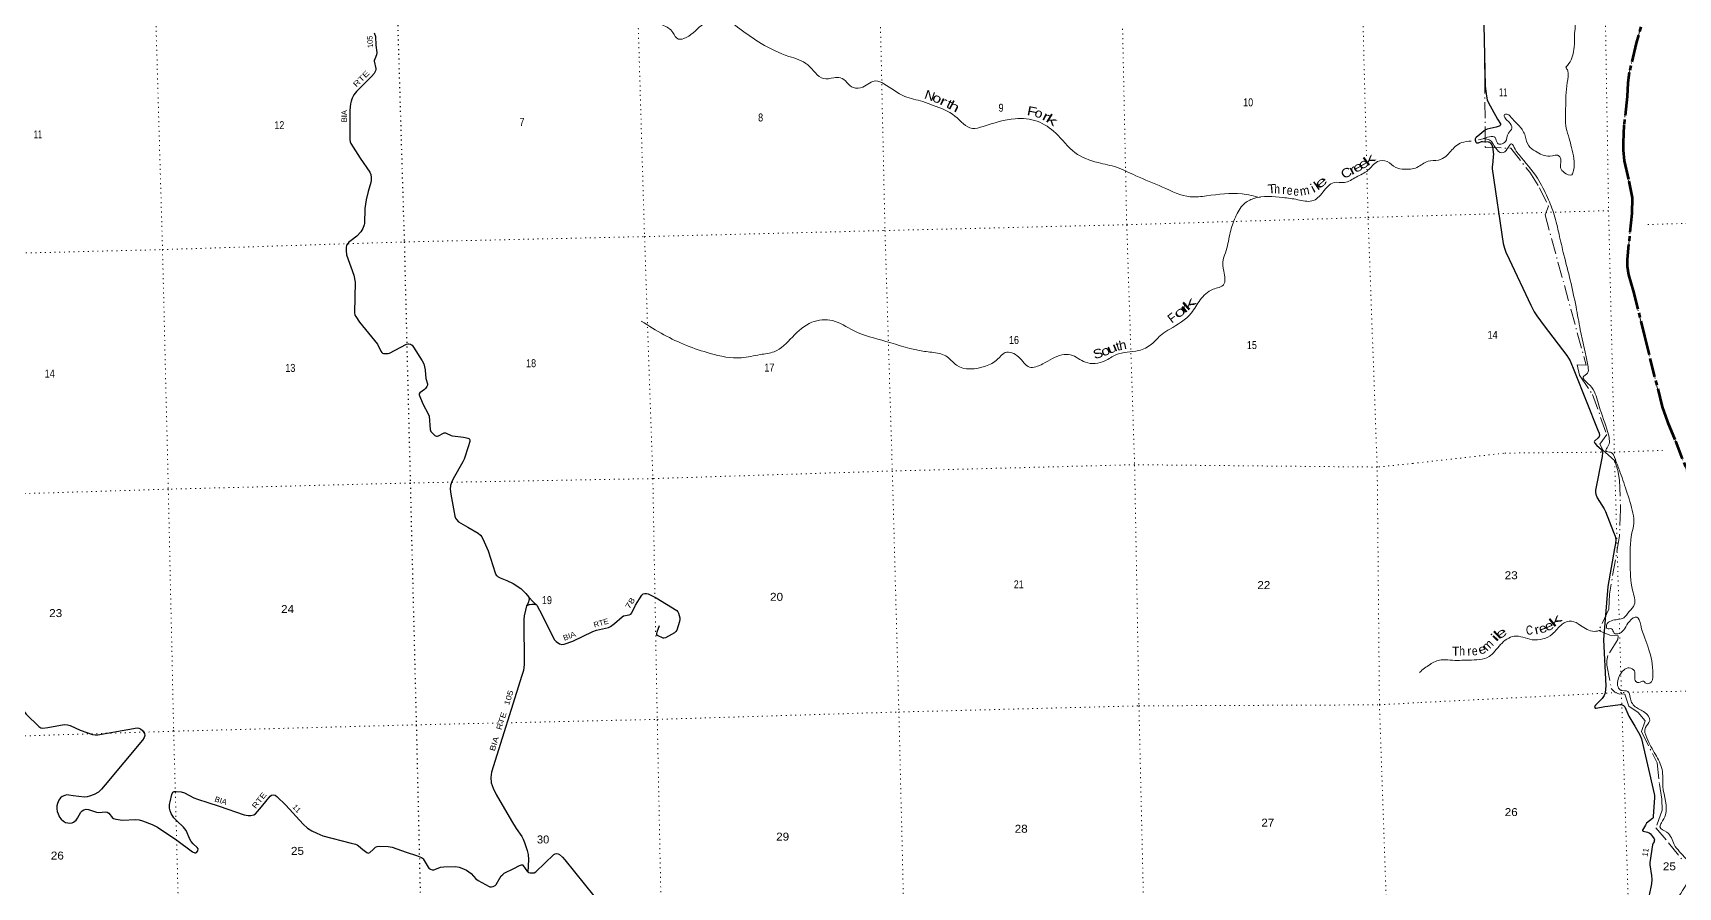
# Model space of a CAD drawing. Header units: feet. Extents: x 493183 to 745759, y 5472 to 195788.
# Drawn here: x 617686 to 653968, y 154023 to 172864 of the extents above; entities that cross this region are included whole.
import ezdxf
from ezdxf.enums import TextEntityAlignment as Align

# ---------------------------------------------------------------- set-up
doc = ezdxf.new("R2010")
doc.units = ezdxf.units.FT
doc.header["$LTSCALE"] = 70
for name, pattern in [('DOT_DASHED', [7.7, 5, -1.2, 0.3, -1.2]), ('DOTTED', [1.5, 0.3, -1.2]), ('LONG_DASH_SHORT_DASH', [9.9, 6, -1.2, 1.5, -1.2])]:
    doc.linetypes.add(name, pattern=pattern)
for name, color, linetype, lineweight in [('11', 7, 'LONG_DASH_SHORT_DASH', 60), ('29', 7, 'Continuous', 25), ('39', 7, 'Continuous', 13), ('44', 7, 'DOT_DASHED', 13), ('6', 7, 'DOTTED', 25), ('7', 7, 'DOTTED', 13)]:
    doc.layers.add(name, color=color, linetype=linetype, lineweight=lineweight)
doc.layers.add('30', color=7, linetype='Continuous')
doc.layers.add('41', color=7, linetype='Continuous')

msp = doc.modelspace()

# ---------------------------------------------------------------- linework, layer by layer
at = {"layer": '11'}
msp.add_lwpolyline([(653282.24, 173482.8), (653042.85, 172633.94), (652889.64, 171993.57), (652859.24, 171761.47), (652844, 171457.39), (652773.15, 170825.6), (652753.69, 170448.22), (652758.28, 170273.73), (652781.75, 170038.84), (652880.39, 169593.87), (652956.55, 169222.88), (652949.07, 168883.62), (652841.94, 167867.3), (652843.18, 167718.41), (652870.64, 167531.17), (652978.58, 167175.28), (653225.78, 166171.85), (653347.97, 165683.2), (653617.34, 164615.87), (653736.59, 164284.54), (653911.12, 163862.08), (654302.12, 162836.83)], dxfattribs=at)
at = {"layer": '29'}
for points in [[(649012.55, 181958.42), (649220.46, 181417.48), (649257.74, 181308.91), (649431.56, 180587.72), (649468.39, 180376.76), (649486.89, 180196.61), (649683.73, 173050.73), (649716.5, 171692.33), (649739.9, 171467.49), (649756.3, 171385.51), (649776.58, 171334.42), (649982.75, 170957.61), (650048.88, 170858.54), (650051.22, 170837.46), (650044.2, 170825.75), (650037.17, 170817.56), (650023.13, 170809.36), (649952.14, 170785.58), (649892.01, 170772.05)], [(625214.72, 172867.64), (625237.95, 172786), (625251.52, 172591.56)], [(625251.52, 172591.56), (625273.24, 172429.68), (625266.52, 172376.52), (625224.09, 172286.82), (625214.73, 172258.72), (625214.93, 172238.72), (625247.49, 172080.72), (625249.84, 172057.3), (625239.37, 172030.17), (625210.05, 171970.65), (625155.29, 171903.73), (624821.51, 171568.92), (624763, 171499.91), (624727.77, 171422.17), (624704.49, 171359.39), (624690.45, 171296.16), (624676.68, 171161.75), (624676.41, 170511.58), (624685.77, 170460.06), (624693.89, 170422.34), (624904.07, 170101.17), (625118.08, 169790.14), (625139.83, 169743.41), (625149.2, 169673.15), (625149.2, 169616.94), (625140.92, 169561.46), (625080.41, 169367.17), (625032.17, 169181.32), (625005.48, 168991.66), (624999.41, 168661.4), (624990.04, 168628.61), (624960.08, 168552.45), (624915.14, 168474.04), (624826.58, 168378.72), (624704.5, 168286.68), (624655.34, 168249.21), (624629.6, 168221.11), (624603.85, 168178.95), (624596.82, 168122.74), (624592.14, 168061.84), (624601.24, 167965.81), (624761.51, 167522.96), (624790.88, 167368.8), (624776.46, 166697.05), (624788.76, 166640.26), (624805.14, 166607.46), (624891.7, 166484.42), (625282.61, 166000.27), (625360.42, 165843.12), (625377.41, 165812.36), (625385.6, 165804.16), (625397.31, 165797.14), (625415.89, 165792.04), (625523.69, 165794.79), (625552.74, 165803.01), (625926.28, 165995.04), (625956.7, 166003.24), (625979.95, 166005.14), (626012.88, 166000.89), (626037.45, 165985.67), (626050.33, 165972.79), (626076.17, 165932.81), (626273.9, 165629.47), (626304.28, 165564.11), (626325.34, 165496.19), (626336.77, 165433.76)], [(649892.01, 170772.05), (649757.88, 170741.87), (649739.91, 170734.41), (649721.19, 170722.7), (649513.8, 170557.81), (649498.82, 170543.53), (649491.8, 170528.31), (649489.46, 170508.4), (649491.8, 170495.52), (649497.65, 170472.1), (649510.53, 170453.36), (649522.23, 170440.48), (649533.93, 170437.55), (649545.64, 170435.8), (649569.05, 170441.65), (649629.9, 170465.07), (649651.99, 170467.05), (649778.53, 170463.9), (649794.91, 170460.39), (649805.71, 170455.25), (649824.17, 170436.97), (649861.62, 170391.3), (649870.99, 170372.56), (649877.85, 170348.54), (649893.22, 170185.19), (649892.58, 170147.58), (649880.28, 170018.57)], [(649880.28, 170018.57), (649865.14, 169911.17), (649865.63, 169864.91), (650111.93, 168216.57), (650136.66, 168112.44), (650169.43, 168025.78), (650242.46, 167869.85), (650721.86, 166858.35), (650794.4, 166709.52), (650850.8, 166620.32), (651015.43, 166401.43), (651515.15, 165750.94), (651552.78, 165690.71), (651585.55, 165627.48), (651682.29, 165395.18), (652197.24, 164102.76), (652226.89, 164032.51), (652231.57, 163983.32), (652224.55, 163962.24), (652205.82, 163934.14), (652123.9, 163861.53), (652117.08, 163842.75), (652130.92, 163812.35), (652174.31, 163759.78), (652271.36, 163678.85), (652285.4, 163660.11), (652289.1, 163644.2), (652297.11, 163610.93), (652293.3, 163517.45), (652146.31, 162778.33), (652147.3, 162727.95), (652154.33, 162688.14), (652184.09, 162612.25), (652339.24, 162364.93), (652367.71, 162307.3), (652542.89, 161854.35), (652578, 161765.36), (652594.38, 161688.07), (652587.36, 161599.06), (652568.64, 161493.67), (652421.17, 160652.85), (652327.55, 159573.15), (652324.33, 159476.84), (652372.09, 158460.86)], [(626336.77, 165433.76), (626338.59, 165423.8), (626352.42, 165241.16), (626385.08, 165123.25), (626388.54, 165095.7), (626376.84, 165067.6), (626341.73, 165018.41), (626321.11, 164999.26), (626220.02, 164922.39), (626203.63, 164901.31), (626206.56, 164884.23), (626287.25, 164684.93), (626408.98, 164450.32), (626421.3, 164407.14), (626444.71, 164119.07), (626452.91, 164095.66), (626463.04, 164075.56), (626547.69, 163985.58), (626566.42, 163973.87), (626588.18, 163969.68), (626610.89, 163969.19), (626627.27, 163973.87), (626739.63, 164035.94), (626752.5, 164039.45), (626768.11, 164041.88), (626784.1, 164040.62), (626800.48, 164035.94), (626910.49, 163982.07), (626936.74, 163977.14), (627185.51, 163948.12), (627217.67, 163940.93), (627275.62, 163928.21), (627299.03, 163917.67), (627314.24, 163904.79), (627324.78, 163880.2), (627322.43, 163854.44), (627316.58, 163832.19), (627291.99, 163757.58), (627197.22, 163462.15), (627168.29, 163401.12), (626954.29, 163024.64), (626916.35, 162946.9), (626898.75, 162882.73), (626888.26, 162799.35), (626900.66, 162691.8), (626989.35, 162201.18), (627005.3, 162157.64), (627024.02, 162129.54), (627072.42, 162082.34), (627276.5, 161960.06), (627507.03, 161826.28), (627555.33, 161787.6), (627583.42, 161747.79), (627639.86, 161640.16), (627724.58, 161440.94), (627877.66, 160955.72), (627904.08, 160904.66), (627922.81, 160885.92), (627943.87, 160869.53), (627992.84, 160843.6), (628139.19, 160784.41), (628273.89, 160717.3), (628443.2, 160605.97), (628554.23, 160499.79), (628620.48, 160414.77), (628627.33, 160364.83)], [(628620.48, 160414.77), (628717.24, 160316.32), (628797.39, 160241.65)], [(628797.39, 160241.65), (628856.7, 160131.8), (629190.24, 159479.55), (629229.03, 159442.75), (629302.59, 159385.87), (629349.4, 159371.82), (629403.71, 159378.14), (629595.82, 159446.58), (630032.85, 159662.23), (630114.92, 159688.87), (630377.71, 159750.78), (630426.07, 159772.31), (630454.16, 159791.04), (630515.01, 159840.23), (630678.85, 159987.78), (630713.1, 160007.23), (630838.01, 160025.25), (630869.59, 160042.74), (630894.19, 160072.09), (630974.43, 160237.97), (631114.92, 160464.12), (631146.97, 160491.31), (631179.74, 160500.68), (631219.53, 160498.34), (631251.47, 160489.15), (631428.54, 160406.5), (631885.84, 160124.79), (631910, 160097.85), (631921.7, 160065.07), (631952.13, 159959.67), (631952.13, 159929.23), (631945.24, 159882.82), (631884.26, 159690.34), (631865.53, 159657.55), (631835.55, 159629.19), (631633.81, 159524.06), (631601.04, 159514.69), (631581.86, 159517.22), (631461.74, 159574.96), (631446.57, 159591.97), (631444.23, 159606.03), (631456.11, 159653.24), (631501.61, 159792.92)], [(628571.93, 160226.77), (628547.76, 160127.75), (628523.17, 160006.5), (628515.62, 159926.04), (628517.84, 158935.02), (628502.12, 158802.71), (628468.47, 158688.71), (627796.68, 156557.51), (627781.22, 156441.94), (627795.42, 156324.29), (627832.71, 156203.05), (627901.57, 156063.22), (628239.98, 155485.47), (628342.22, 155316.78), (628464.73, 155142.5), (628497.44, 155083.56), (628530.21, 155008.61), (628588.72, 154828.28), (628609.79, 154741.62), (628614.32, 154631.07), (628599.98, 154350.3)], [(628627.33, 160364.83), (628626.16, 160344.92), (628616.54, 160312.16), (628599.24, 160271.15), (628571.93, 160226.77)], [(628797.39, 160241.65), (628745.53, 160254.75), (628685.84, 160257.09), (628629.67, 160248.9), (628571.93, 160226.77)], [(652372.09, 158460.86), (652372.17, 158459.26), (652357.99, 158310.75), (652336.93, 158249.85), (652296.58, 158183.27), (652142.65, 158039.06), (652126.82, 158009.35), (652128.61, 157982.85), (652140.31, 157971.14), (652164.57, 157966.11), (652350.89, 158005.58), (652416.51, 158015.64), (652688.02, 158048.43), (652723.13, 158048.43), (652749.27, 158038.92), (652765.27, 158029.7), (652791.01, 157999.25), (652878.41, 157794.86), (653016.96, 157571.2), (653122.07, 157382.85), (653160.84, 157294.28), (653293.3, 156721.13), (653441.73, 156078.72), (653446.41, 156045.94), (653446.24, 156002.51), (653420.66, 155577.52), (653415.99, 155552.93), (653405.14, 155538.2), (653273.2, 155429.96), (653261.5, 155417.08), (653246.6, 155390.78), (653184.26, 155275.39), (653184.26, 155267.19), (653186.6, 155263.67), (653196.58, 155256.47), (653296.21, 155233.09), (653329.38, 155218.01), (653357.46, 155195.75), (653406.24, 155139.52), (653437.05, 155088.02), (653444.08, 155066.94), (653443.64, 155045.93), (653437.05, 155024.78), (653415.98, 154994.33), (653408.97, 154980.28), (653404.38, 154952.2), (653343.42, 154563.39), (653344.27, 154513.54), (653384.39, 154277.05), (653390.24, 154193.33), (653383.21, 154094.96), (653368.54, 154024.89), (653214.68, 153303.33)], [(617387.14, 158030.64), (617536.64, 157835.64), (617814.38, 157562.16), (617861.8, 157535.69), (617906.27, 157531), (618016.32, 157544.36), (618376.73, 157608.29), (618448.48, 157603.87), (618510.14, 157587.21), (618731.06, 157487.29), (618999.34, 157388.13), (619059.81, 157379.73), (619116.37, 157381.11), (619985.88, 157534.24), (620022.17, 157528.66), (620057.28, 157514.6), (620101.96, 157476.41), (620146.23, 157413.9), (620152.63, 157364.92), (620141.55, 157322.56), (620104.33, 157263.37), (619279.74, 156278.38)], [(619279.74, 156278.38), (619201.27, 156184.64), (619130.41, 156118.74), (619036.79, 156067.21), (618936.14, 156025.05), (618882.31, 156011), (618823.9, 156009.71), (618575.5, 156032.54), (618475.04, 156053.16), (618428.23, 156055.5), (618391.77, 156046.7), (618332.27, 156020.37), (618297.16, 155989.92), (618259.71, 155938.4), (618230.11, 155870.36), (618212.9, 155816.61), (618210.55, 155746.35), (618222.26, 155687.8), (618240.9, 155639.41), (618273.75, 155568.35), (618306.52, 155523.86), (618360.35, 155474.67), (618404.08, 155447.9), (618456.32, 155437.2), (618500.79, 155434.86), (618549.94, 155441.88), (618583.35, 155453.75), (618643.57, 155502.78), (618671.65, 155540.25), (618740.04, 155676.22), (618772.3, 155706.54), (618812.09, 155727.61), (618863.58, 155739.32), (618912.16, 155736.19), (619084.7, 155677.56), (619139.77, 155671.4), (619289.57, 155683.11), (619324.67, 155672.65), (619359.79, 155650.33), (619440.02, 155552.49), (619465.12, 155533.22), (619511.93, 155519.17), (619662.81, 155500.97), (619951.96, 155512.15), (620029.59, 155504.79), (620101.76, 155484.05), (620314.75, 155404.42), (620434.01, 155344.58), (620863.23, 155056.25), (621205.11, 154800.21), (621255.67, 154776.74), (621276.74, 154776.74), (621294.14, 154784.03), (621325.89, 154821.24), (621328.75, 154865.18), (621311.85, 154898.53), (621217.56, 154979.4), (621178.43, 155032.03), (621148.96, 155080.45), (621062.39, 155271.59), (621007.57, 155345.86), (620860.48, 155484.38), (620796.91, 155551.96), (620734.19, 155646.52), (620710.31, 155701.85), (620698.61, 155762.75), (620700.95, 155844.72), (620710.69, 155907.35), (620747.76, 156064.87), (620773.51, 156116.4), (620802.78, 156134.47), (620846.07, 156135.13), (620958.41, 156121.08), (621029.18, 156103.13), (621234.61, 155994.61), (621314.31, 155960.47), (621542.1, 155887.26)], [(621542.1, 155887.26), (621795.21, 155805.92), (622343.34, 155616.62), (622432.99, 155603.49), (622489.16, 155603.49), (622559.38, 155617.54), (622594.83, 155640.09), (622728.74, 155793.73), (622917.37, 156030.96), (622947.92, 156053.16), (622990.05, 156057.85), (623027.5, 156053.16), (623062.65, 156024.01), (623266.24, 155827.34), (623645.72, 155409.28), (623739.04, 155322.45), (623837.35, 155261.55), (623945.02, 155210.03), (624076.22, 155157.16), (624704.53, 154989.68), (624801.67, 154966.45), (624836.78, 154952.39), (624866.87, 154936.86), (624963.18, 154849.34), (625049.78, 154783.77), (625081.85, 154774.61), (625117.66, 154786.11), (625187.87, 154849.34), (625239.37, 154903.21), (625274.36, 154921.46), (625323.63, 154928.97), (625517.9, 154917.26), (625605.37, 154900.39), (625913.98, 154792.41), (626147.33, 154716.99), (626255.19, 154676.03), (626280.94, 154661.98), (626291.83, 154649.73), (626400.31, 154460.56), (626419.03, 154437.14), (626437.53, 154425.68), (626454.14, 154416.06), (626489.25, 154406.69), (626526.7, 154404.35), (626550.78, 154408), (626671.82, 154460.56), (626745.02, 154470.46), (627008.87, 154474.61), (627083.8, 154463.63), (627146.96, 154441.82), (627249.95, 154394.98), (627350.8, 154320.59), (627455.92, 154202.94), (627505.13, 154167.09), (627745.64, 154037.54), (627764.88, 154029.63), (627797.65, 154027.28), (627835.1, 154038.99), (627877.23, 154060.07), (627901.93, 154083.1), (628012.98, 154273.2), (628046.57, 154303.31), (628076.18, 154329.41), (628289.82, 154433.15), (628417.91, 154502.72), (628457.5, 154513.13), (628481.1, 154512.09), (628489.9, 154505.78), (628595.75, 154357.27)], [(628597.77, 154357.32), (628616.86, 154345.8), (628651.97, 154336.43), (628722.18, 154336.43), (628743.25, 154340.33), (628778.36, 154357.51), (629176.49, 154739.59), (629202, 154758), (629234.77, 154762.69), (629269.88, 154758), (629297.38, 154742.18), (629363.51, 154683.06), (629414.7, 154624.07), (630266.89, 153566.81)]]:
    msp.add_lwpolyline(points, dxfattribs=at)
at = {"layer": '39'}
msp.add_line((649666.33, 170527.9), (649563.13, 170507.25), dxfattribs=at)
for points in [[(647454.85, 186383.29), (647592.59, 186041.68), (647772.34, 185639.34), (647881.98, 185418.57), (648059.95, 185399.61), (648281.2, 185285.07), (648946.04, 184840.56), (649681.44, 184200.36), (649831.75, 183837.51), (649914.6, 183504.96), (650039.03, 183327.01), (650161.89, 183134.89), (650173.9, 182876.93), (650010.13, 182631.94), (649779.96, 182578.72), (649499.46, 182784.35), (649256.97, 182999.17), (649047.1, 183071.68), (648612.44, 183177.9), (648322.37, 183171.34), (648301.21, 183138.43), (648480.62, 183130.99), (648810.23, 182909.28), (649067.93, 182854.34), (649200.92, 182660.5), (649402.43, 182402.09), (649675.72, 182299.17), (649961.56, 182247.07), (650235.29, 182325.79), (650417.4, 182238.34), (650746.81, 182276.33), (651010.17, 181973.33), (650976.98, 181677.71), (650993.45, 181405.76), (651121.37, 181310.65), (651228.81, 181356.21), (651372.06, 181156.61), (651489.33, 181014.78), (651632.39, 180625.48), (651927.4, 180081.25), (651950.72, 179783.26), (651824.24, 179636.24), (651689.88, 179418.35), (651577.99, 179451.37), (651442.36, 179861.07), (651350.42, 179900.73), (651250.86, 179926.04), (651178.52, 180049.03), (651106.54, 180095.33), (651076.67, 179953.19), (651172.31, 179663.39), (651253.49, 179449.86), (651351.52, 179343.78), (651331.17, 179284.65), (651289.87, 179251.14), (651347.66, 179077.28), (651355, 178774.78), (651337.22, 178437.24), (651330.56, 178065.72), (651278.66, 177918.88), (651174.31, 177903.69), (651074.77, 177993.58), (650965.64, 178002.47), (650921.77, 177987.04), (650993.8, 177874.14), (651149.63, 177658.78), (651300.83, 177332.28), (651440.9, 177039.76), (651599.97, 176719.55), (651760.52, 176286.38), (651764.76, 175953.52), (651615.46, 174588.93), (651559.95, 174167.53), (651441.09, 174034.86), (651198.75, 174114.48), (651066.81, 174209.46), (650998.76, 174389.08), (650925.97, 174461.6), (650858.24, 174435.38), (650925.52, 174215.38), (650916.91, 174037.53), (651080.75, 173889), (651469.13, 173714.82), (651593.02, 173619.59), (651600.32, 173383.69), (651583.5, 173340.82), (651638.73, 173249.62), (651685.38, 172849.4), (651676.54, 172548.45), (651558.74, 172185.75), (651492.7, 172105.09)], [(644748.45, 169230.66), (644350.63, 169312.71), (643567.17, 169269.31), (643210.71, 169248.48), (642598.3, 169463.63), (642007.21, 169713.63), (641585.11, 169899.12), (641175.11, 170004.15), (640667.45, 170223.89), (640241.31, 170653.56), (639833.48, 170914.1), (639346.02, 170970.81), (638642.36, 170800.15), (638403.41, 170757.97), (638019.52, 171029.18), (637541.7, 171265.8), (637311.73, 171349), (636913.57, 171464.42), (636450.87, 171741.78), (636273.81, 171806.09), (635990.8, 171669.96), (635779.37, 171656.71), (635495.65, 171873.85), (635346.45, 171872.22), (635122.97, 171856.66), (634774.66, 172157.01), (634358.51, 172346.68), (633746.41, 172630.48), (633276.46, 172956.12), (632863.69, 173172.12), (632429.67, 173026.24), (632037.51, 172738.05), (631920.8, 172727.12), (631796.11, 172875.47), (631578.39, 173033.67), (631300.86, 173164.15), (631200.97, 173450.4), (631033.8, 173684.53), (630566.6, 173818.44), (630081.62, 174018.55), (629911.04, 174309.12), (629828.48, 174628.09), (629681.86, 174765.81)], [(651492.7, 172105.09), (651533.46, 172025.57), (651523.25, 171768.98), (651486.77, 171188.71), (651501.88, 170765.36), (651567.45, 170535.22), (651615.92, 170336.87), (651663.91, 169827.71), (651622.41, 169735.67), (651459.8, 169779.3), (651375.88, 169885.8), (651383.03, 170045.44), (651345.62, 170147.25), (651140.01, 170147.23), (650824.29, 170252.93), (650673.41, 170373.59), (650596.13, 170591.28), (650472.65, 170803.56), (650312.34, 170968.35), (650194.3, 171069.8), (650136.08, 171062.02), (650158.84, 170977.94), (650240.06, 170893.56), (650302.58, 170762.21), (650227.34, 170653.03), (650158.56, 170465.34), (650059.49, 170409.94), (649984.29, 170429.92), (649936.05, 170555.63), (649806.54, 170571.98), (649666.33, 170527.9)], [(649678.86, 170531.84), (649812.82, 170497.84), (649945.54, 170319.98), (650083.26, 170217.27), (650201.69, 170309.2), (650295.18, 170414.89), (650375.39, 170298.19), (650468.24, 170163.71), (650866.79, 169660.87), (651087.69, 169231.5), (651236.49, 168852.46), (651342.53, 168421.71), (651449.33, 167966.76), (651589.57, 167407.87), (651716.59, 166820.32), (651810.78, 166316.57), (651981.16, 165500.25), (651971.43, 165358.7), (651875.3, 165273.12), (651980.49, 165130.92), (652121.16, 164949.42), (652252.39, 164551.7), (652437.56, 163973.95), (652452.06, 163831.09), (652401.3, 163712.55), (652371.07, 163647.07), (652491.26, 163606.23), (652573.55, 163487.58), (652672.59, 163218.06), (652825.33, 162776.58), (652972.08, 162268.33), (652991.2, 162040.85), (652949.17, 161835.78), (652913.04, 161178.84), (652964.15, 160568.88), (653002.26, 160249.13), (652891.95, 160100.57), (652769.25, 159961.73), (652497.04, 159899.2), (652391.28, 159799.21), (652401.64, 159724.85), (652500.58, 159719.7), (652555.87, 159626.48), (652668.96, 159619.73), (652892.58, 159884.66), (653058.95, 159980.38), (653143.1, 159801.24), (653318.6, 159275.68), (653410.64, 158711.32), (653346.01, 158519.71), (653245, 158526.82), (653203.54, 158563.93), (653103.65, 158534.75), (653034.37, 158558.94), (653004.98, 158792.16), (652892.03, 158859.46), (652677.63, 158687.64), (652633.89, 158472.43), (652699.56, 158369.43), (652861.86, 158335.89), (652908.2, 158206.08), (652943.79, 158098.16), (653023.44, 157999.61), (653230.84, 157876.58), (653341.3, 157694.18), (653247.17, 157544.08), (653276.49, 157312.87), (653469.22, 156947.24), (653614.5, 156616.53), (653632.02, 156245.72), (653689.79, 155615.77), (653600.5, 155439.58), (653566.87, 155353.83), (653719.77, 155233.23), (653881.37, 154961.53), (654134.9, 154650.16), (654237.23, 154404.96), (654027.57, 153884.16), (653878.56, 153552.83), (653888.16, 153242.33), (653909.15, 152889.79), (653825.9, 152322.27), (653666.05, 151885.68), (653470.27, 151502.51), (653105.05, 150406), (653110.89, 150151.89), (652973.43, 149903.65), (652846.09, 149589.1), (652686.83, 149067.77), (652656.99, 148794.45), (652703.73, 148521.37)], [(649403.38, 170475.94), (649195.71, 170442.94), (649061.07, 170364.29), (648844.26, 170139.93), (648685.51, 170058.56), (648454.53, 170031.55), (648208.73, 169897.15), (648066.8, 169858.65), (647933.45, 169856.55)], [(647933.45, 169856.55), (647742.52, 169896.4), (647549.69, 170026.94), (647335.99, 170023.72), (647128.97, 169832.93), (646868.44, 169685.24), (646607.26, 169563.77), (646381.36, 169564.3), (646136.54, 169352.39), (645893.34, 169156.67), (645580.02, 169185.34), (645252.14, 169231.82), (644605.29, 169209.93), (644392.48, 169089.65), (644206.11, 168798.42), (644091.39, 168464.53), (644002.46, 168066.67), (643936.93, 167863.18), (643947.38, 167605.03), (643944.63, 167310.22), (643715.19, 167209.72), (643428.65, 166972.56), (643232.1, 166685.12), (642760.92, 166330.39), (642586.26, 166217.1), (642353.74, 165997.42), (642070.83, 165857.25), (641570.91, 165766.28), (641326.25, 165629.07), (640899.45, 165598.44), (640570.67, 165761.99), (640379.09, 165761.34), (639956.45, 165563.25), (639663.78, 165491.48), (639424.26, 165715.76), (639129.39, 165813.52), (638957.64, 165663.97), (638697.16, 165514.26), (638053.24, 165536.85), (637818.29, 165739.04), (637673.73, 165794.04), (637345.9, 165838.51), (636499.43, 166058.03), (635783.57, 166296.9), (635320.26, 166517.72), (634863.38, 166480.29), (634435.84, 166154.89), (634032.43, 165832.11), (633725.45, 165768.07), (633309.73, 165697.33), (632621.62, 165793.54), (631600.93, 166206.64), (631103.36, 166507.37)], [(652265.7, 159690.52), (652117.35, 159661.96), (651816.87, 159796.36), (651614.5, 159887.25), (651410.95, 159820.69), (651193.94, 159602.38), (650750.22, 159480.3), (650352.74, 159557.35), (650052.11, 159370.87), (649798.21, 159107.07), (649353.11, 159029.34), (648939.88, 159029.24), (648740.12, 159035.45), (648497.35, 158933.42), (648262.87, 158759)]]:
    msp.add_spline(points, degree=3, dxfattribs=at)
at = {"layer": '44'}
for points in [[(653282.24, 173482.8), (653042.85, 172633.94), (652889.64, 171993.57), (652859.24, 171761.47), (652844, 171457.39), (652773.15, 170825.6), (652753.69, 170448.22), (652758.28, 170273.73), (652781.75, 170038.84), (652880.39, 169593.87), (652956.55, 169222.88), (652949.07, 168883.62), (652841.94, 167867.3), (652843.18, 167718.41), (652870.64, 167531.17), (652978.58, 167175.28), (653225.78, 166171.85), (653347.97, 165683.2), (653617.34, 164615.87), (653736.59, 164284.54), (653911.12, 163862.08), (654302.12, 162836.83)], [(649694.06, 172952.99), (649716.41, 170332.5), (650279.85, 170322.48), (650695.54, 169791.4), (650910.9, 169445.7), (651111.23, 169044.89), (651033.48, 168848.8), (651940.1, 165532.77), (651744.76, 165544.42), (651792.36, 165312.32), (652077.83, 164891.46), (652396.57, 164002.27), (652243.41, 163791.13), (652316.54, 163650.83), (652426.05, 163555.62), (652570.67, 163424.73), (652639.48, 163209.81), (652677.86, 162998.55), (652699.66, 162347.92), (652676.33, 161770.13), (652453.46, 160482.52), (652442.28, 160153.84), (652214.2, 159679.06), (652464.73, 159578.19), (652645.12, 159566.52), (652639.17, 159486.27), (652419.71, 159130.49), (652394.98, 159024.54), (652397.61, 158920.55), (652495.29, 158405.54), (652571.77, 158320.72), (652678.41, 158279.22), (652740.19, 158285.56), (652790.27, 158275.54), (652880.42, 158015.01), (653090.77, 157874.73), (653239.77, 157690.51), (653160.89, 157453.88)], [(653160.89, 157453.88), (653506.46, 156762.47), (653556.55, 156291.51), (653606.63, 155960.84), (653616.65, 155720.36), (653476.41, 155329.56), (653756.88, 154998.89), (654077.74, 154605.36)]]:
    msp.add_lwpolyline(points, dxfattribs=at)
at = {"layer": '6'}
msp.add_lwpolyline([(625552.28, 178867.88), (625714.61, 173556.35), (625874.73, 168252.84), (626006.92, 162936.54), (626139.72, 157596.02), (626263.11, 152309.78), (626318.96, 150145.9)], dxfattribs=at)
at = {"layer": '7'}
msp.add_line((652435.11, 168942.37), (647961.57, 168817.87), dxfattribs=at)
for points in [[(652187.76, 179614.4), (652346.74, 174277.56), (652435.11, 168942.37), (652561.44, 163618.39), (652717.85, 158299.34), (652892.7, 152970.75), (652994.3, 147664.2), (653004.23, 147152.97)], [(641542.7, 179309.73), (641694.81, 174004.01), (641808.2, 168632.73), (641982.43, 163329.57), (642078.14, 158020.45), (642201.88, 152720.08), (642348.94, 147373.86), (642331.24, 146845.02)], [(647095.22, 170154.24), (646993.03, 174083.21), (646886.73, 179412.27)], [(630872.78, 179024.35), (631015.26, 173700.22), (631174.01, 168370.43), (631357.15, 163033.17), (631455.13, 157714.01), (631562.59, 152419.3), (631710.76, 147109.45), (631679.49, 146542.75)], [(636215.9, 179163.2), (636360.65, 173829.04), (636476.92, 168504.27), (636639.05, 163200.81), (636783.34, 157884.8), (636914.18, 152542.21), (637015.19, 147263.5), (636999.63, 146693.09)], [(620231.83, 178709.4), (620389.23, 173434.09), (620544.45, 168084.02), (620671.81, 162799.9), (620789.95, 157481.23), (620932.38, 152159.12), (620967.35, 148528.86)], [(647647.68, 146997.78), (647678.2, 147502.28), (647565, 152784.73), (647381.8, 158043.26), (647332.08, 163286.89), (647130.62, 168793.29), (647102.87, 169860.08)], [(673846.14, 169288.48), (673031.12, 169244.22), (667715.33, 169119.43), (662396.94, 168948.15), (657099.25, 168759.32), (653259.03, 168633.73)], [(617112.82, 167999.29), (620544.45, 168084.02), (625874.73, 168252.84), (631174.01, 168370.43), (636462.81, 168503.92), (641808.2, 168632.73), (647130.62, 168793.29), (647961.57, 168817.87)], [(648119.05, 163368.04), (650147.24, 163595.49), (652561.44, 163618.39), (653620.65, 163653.73)], [(648119.05, 163368.04), (647332.08, 163286.89), (641984.19, 163339.71), (636639.05, 163200.81), (631357.15, 163033.17), (626006.92, 162936.54), (620671.81, 162799.9), (617258.8, 162694.41)], [(656138.09, 158382.25), (652719.31, 158317.55), (648271.46, 158092.97)], [(617405.7, 157355.91), (620790.45, 157461.06), (626133.53, 157601.93), (631454.93, 157722.08), (636783.34, 157884.8), (642078.14, 158020.45), (647381.8, 158043.26), (648271.46, 158092.97)]]:
    msp.add_lwpolyline(points, dxfattribs=at)

# ---------------------------------------------------------------- texts
at = {"layer": '30'}
for s, rotation, width, p in [('105', 93.992, 0.85, (625181.25, 172670.08)), ('RTE', 45.088, 1.35, (624968.11, 171810.55)), ('BIA', 89.976, 0.9, (624611.19, 171027.24)), ('78', 58.15, 1.4, (630905.5, 160251.94)), ('BIA', 21.264, 1.1, (629538.58, 159505.63)), ('RTE', 16.256, 1.05, (630231.91, 159791.87)), ('BIA   RTE   105', 72.504, 1.25, (628076.05, 157676.66)), ('BIA', 342.185, 1.05, (621811.67, 155874.15)), ('RTE', 51.511, 1.25, (622723.18, 155899.22)), ('11', 312.231, 0.85, (623460.75, 155717.2))]:
    msp.add_text(s, height=120, rotation=rotation, dxfattribs=dict(at, width=width)).set_placement(p, align=Align.CENTER)
msp.add_text('11', height=120, rotation=81.089, dxfattribs=at).set_placement((653306.76, 154781.54), align=Align.CENTER)
at = {"layer": '41'}
for s, rotation, width, p in [('N', 340.88, 1.15, (637434.27, 171388.4)), ('o', 336.431, 1.3, (637589.1, 171332.15)), ('r', 333.762, 1.55, (637724.72, 171269.52)), ('t', 333.762, 1.3, (637852.34, 171210.07)), ('h', 332.208, 1.5, (637959.47, 171153.54)), ('F', 348.682, 1.3, (639700.67, 171035.55)), ('o', 341.494, 1.15, (639839.28, 170999.44)), ('r', 333.382, 1.55, (639985.77, 170931.27)), ('k', 327.89, 1.75, (640103.07, 170860.27)), ('k', 36.662, 1.9, (647213.06, 169989.44)), ('C', 23.586, 1.2, (646691.14, 169687.68)), ('r', 26.289, 1.55, (646828.73, 169754.86)), ('e', 28.787, 1.45, (646947.92, 169820.19)), ('e', 30.314, 1.5, (647075.56, 169894.57)), ('T', 5.373, 1.1, (645015.07, 169326.7)), ('h', 359.221, 0.8, (645125.12, 169321.63)), ('e', 355.035, 0.85, (645394.9, 169294.29)), ('m', 10.611, 0.95, (645747.72, 169287.38)), ('i', 27.471, 1.2, (645958.48, 169348.03)), ('l', 34.509, 1.4, (646051.21, 169407.87)), ('e', 40.252, 1.85, (646153.94, 169494.55)), ('e', 356.828, 0.8, (645542.56, 169273.19)), ('k', 41.383, 2.1, (643248.83, 166812.96)), ('o', 37.126, 1.7, (643031.16, 166629.34)), ('r', 39.535, 2, (643150.75, 166724.83)), ('S', 16.223, 1.2, (641201.77, 165696.62)), ('o', 24.675, 1.3, (641377.12, 165760.48)), ('u', 23.393, 1.45, (641522.5, 165819.43)), ('h', 11.766, 1.1, (641739.26, 165880.98)), ('k', 39.576, 2.05, (651322.76, 159826.51)), ('l', 44.063, 1.8, (650053.64, 159514.13)), ('e', 34.951, 1.65, (650118.68, 159543.74)), ('C', 3.456, 0.8, (650695.49, 159591.76)), ('r', 12.802, 1.15, (650875.64, 159605.01)), ('e', 18.368, 1.15, (651012.64, 159638.46)), ('e', 23.359, 1.3, (651159.12, 159696.12)), ('h', 0.277, 0.8, (649207.28, 159131.32)), ('e', 5.725, 0.85, (649492.03, 159134.93)), ('e', 17.451, 1.15, (649675.17, 159174.8)), ('i', 46.66, 1.85, (649996.89, 159460))]:
    msp.add_text(s, height=200, rotation=rotation, dxfattribs=dict(at, width=width)).set_placement(p, align=Align.CENTER)
for s, rotation, p in [('r', 0.221, (645280.66, 169309.09)), ('F', 38.114, (642869.6, 166500.2)), ('t', 16.242, (641639.57, 165858.18)), ('T', 359.75, (649061.33, 159128.71)), ('r', 1.824, (649366.22, 159130.38)), ('m', 43.692, (649836.47, 159290.96))]:
    msp.add_text(s, height=200, rotation=rotation, dxfattribs=at).set_placement(p, align=Align.CENTER)
at = {"layer": '7'}
for s, width, p in [('11', 0.65, (650017.22, 171466.66)), ('14', 0.85, (649766.84, 166116.78)), ('23', 1.1, (650144.54, 160814.51)), ('26', 1.1, (650144.45, 155590.12)), ('25', 1.1, (653631.93, 154393.34))]:
    msp.add_text(s, height=175, dxfattribs=dict(at, width=width)).set_placement(p)
for s, width, p in [('9', 0.85, (639037.33, 171125.39)), ('10', 0.85, (644485.81, 171244.61)), ('12', 0.85, (623119.97, 170741.3)), ('7', 0.85, (628471.83, 170813.62)), ('8', 0.85, (633734.41, 170910.8)), ('11', 0.65, (617796.69, 170538.89)), ('16', 0.85, (639321.36, 166003.24)), ('15', 0.85, (644568.52, 165890.76)), ('13', 0.85, (623362.86, 165387.85)), ('18', 0.85, (628672.99, 165490.93)), ('17', 0.85, (633926.61, 165394.87)), ('14', 0.85, (618057.54, 165262.72)), ('21', 0.85, (639426.97, 160613.08)), ('22', 1.1, (644831.61, 160597.36)), ('19', 0.85, (629021.61, 160265.39)), ('20', 1.1, (634086.1, 160337.64)), ('23', 1.1, (618188.17, 159978.76)), ('24', 1.1, (623302.43, 160068.31)), ('28', 1.1, (639481.19, 155222.04)), ('27', 1.1, (644919.83, 155356.62)), ('30', 1.05, (628937.09, 154986.3)), ('29', 1.1, (634220.44, 155048.53)), ('26', 1.1, (618224.28, 154631.07)), ('25', 1.1, (623520.12, 154734.48))]:
    msp.add_text(s, height=175, dxfattribs=dict(at, width=width)).set_placement(p, align=Align.CENTER)

doc.saveas('drawing.dxf')
